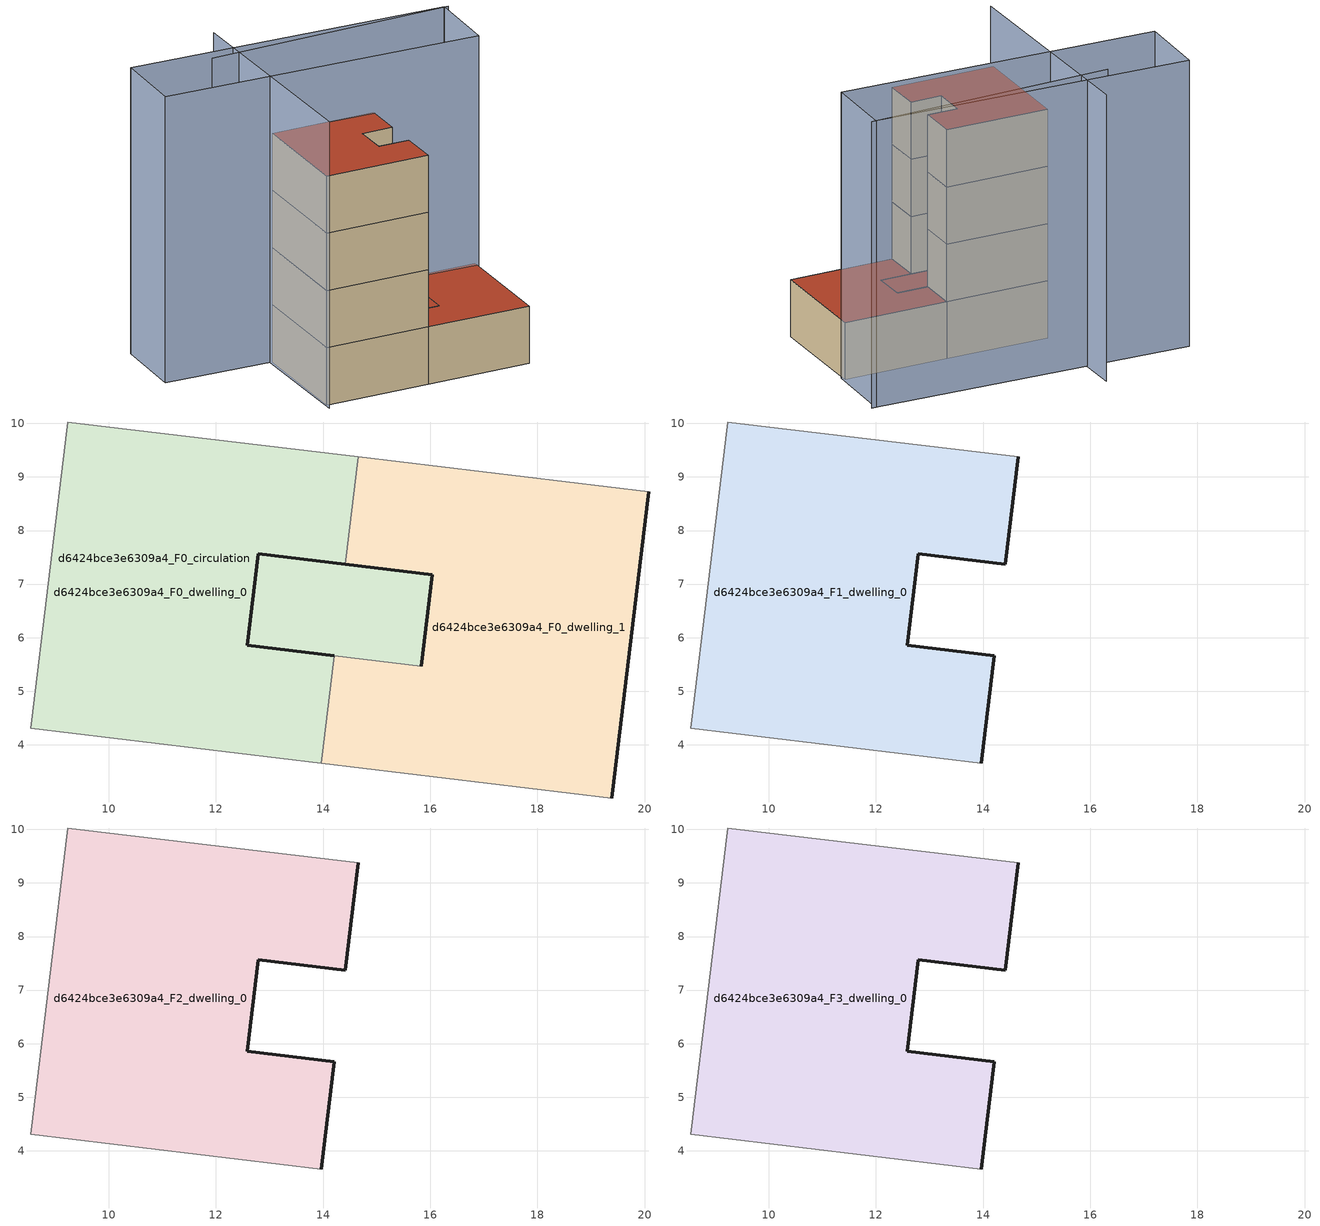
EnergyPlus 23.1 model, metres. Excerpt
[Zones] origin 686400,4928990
d6424bce3e6309a4_F0_dwelling_0
 floor ground (EU_floor_Construction): 16.04,7.18 15.84,5.46 14.21,5.66 12.58,5.86 12.62,6.19 12.79,7.57 14.42,7.37 z0; 14.66,9.37 14.42,7.37 12.79,7.57 12.62,6.19 12.58,5.86 14.21,5.66 13.97,3.66 8.55,4.31 9.23,10.02 z0
 wall outside (EU_wall_Construction): 14.21,5.66 12.58,5.86 12.79,7.57 14.42,7.37 z0:3
 wall adiabatic (EU_wall_Construction): 14.66,9.37 9.23,10.02 8.55,4.31 13.97,3.66 z0:3
 wall to d6424bce3e6309a4_F0_dwelling_1 (EU_wall_Construction): 13.97,3.66 14.21,5.66 / 14.42,7.37 14.66,9.37 z0:3
 roof outside (EU_floor_Construction): 13.97,3.66 14.21,5.66 12.58,5.86 12.62,6.19 12.79,7.57 14.42,7.37 14.66,9.37 9.23,10.02 8.55,4.31 z3; 15.84,5.46 16.04,7.18 14.42,7.37 12.79,7.57 12.62,6.19 12.58,5.86 14.21,5.66 z3
d6424bce3e6309a4_F0_dwelling_1
 floor ground (EU_floor_Construction): 20.08,8.72 19.39,3.01 13.97,3.66 14.21,5.66 15.84,5.46 16.04,7.18 14.42,7.37 14.66,9.37 z0
 wall outside (EU_wall_Construction): 14.42,7.37 16.04,7.18 15.84,5.46 / 19.39,3.01 20.08,8.72 z0:3
 wall adiabatic (EU_wall_Construction): 20.08,8.72 14.66,9.37 / 13.97,3.66 19.39,3.01 z0:3
 wall to d6424bce3e6309a4_F0_circulation (EU_wall_Construction): 15.84,5.46 14.21,5.66 z0:3
 roof outside (EU_roof_Construction): 19.39,3.01 20.08,8.72 14.66,9.37 14.42,7.37 16.04,7.18 15.84,5.46 14.21,5.66 13.97,3.66 z3
d6424bce3e6309a4_F0_circulation
 floor ground (EU_floor_Construction): 16.04,7.18 15.84,5.46 14.21,5.66 12.58,5.86 12.62,6.19 12.79,7.57 14.42,7.37 z0; 14.66,9.37 14.42,7.37 12.79,7.57 12.62,6.19 12.58,5.86 14.21,5.66 13.97,3.66 8.55,4.31 9.23,10.02 z0
 wall outside (EU_wall_Construction): 15.84,5.46 16.04,7.18 12.79,7.57 12.58,5.86 14.21,5.66 z0:3
 roof outside (EU_roof_Construction): 13.97,3.66 14.21,5.66 12.58,5.86 12.62,6.19 12.79,7.57 14.42,7.37 14.66,9.37 9.23,10.02 8.55,4.31 z3; 15.84,5.46 16.04,7.18 14.42,7.37 12.79,7.57 12.62,6.19 12.58,5.86 14.21,5.66 z3
d6424bce3e6309a4_F1_dwelling_0
 floor outside (EU_floor_Construction): 14.66,9.37 14.42,7.37 12.79,7.57 12.58,5.86 14.21,5.66 13.97,3.66 8.55,4.31 9.23,10.02 z3
 wall outside (EU_wall_Construction): 13.97,3.66 14.21,5.66 12.58,5.86 12.79,7.57 14.42,7.37 14.66,9.37 z3:6
 wall adiabatic (EU_wall_Construction): 14.66,9.37 9.23,10.02 8.55,4.31 13.97,3.66 z3:6
d6424bce3e6309a4_F2_dwelling_0
 floor to d6424bce3e6309a4_F1_dwelling_0 (EU_floor_Construction): 14.66,9.37 14.42,7.37 12.79,7.57 12.58,5.86 14.21,5.66 13.97,3.66 8.55,4.31 9.23,10.02 z6
 wall outside (EU_wall_Construction): 13.97,3.66 14.21,5.66 12.58,5.86 12.79,7.57 14.42,7.37 14.66,9.37 z6:9
 wall adiabatic (EU_wall_Construction): 14.66,9.37 9.23,10.02 8.55,4.31 13.97,3.66 z6:9
d6424bce3e6309a4_F3_dwelling_0
 floor to d6424bce3e6309a4_F2_dwelling_0 (EU_floor_Construction): 14.66,9.37 14.42,7.37 12.79,7.57 12.58,5.86 14.21,5.66 13.97,3.66 8.55,4.31 9.23,10.02 z9
 wall outside (EU_wall_Construction): 13.97,3.66 14.21,5.66 12.58,5.86 12.79,7.57 14.42,7.37 14.66,9.37 z9:12
 wall adiabatic (EU_wall_Construction): 14.66,9.37 9.23,10.02 8.55,4.31 13.97,3.66 z9:12
 roof outside (EU_roof_Construction): 13.97,3.66 14.21,5.66 12.58,5.86 12.79,7.57 14.42,7.37 14.66,9.37 9.23,10.02 8.55,4.31 z12
shading: 9.78,15.85 8.45,3.97 / 20.92,12.2 8.04,13.37 / 4.17,14.64 20.7,12.21 / 20.7,12.21 20.15,8.44 / 20.15,8.44 3.61,10.87 / 3.61,10.87 4.17,14.64 z0:15
[Building]
EU S2 Campaign: North Axis=0; Terrain=City; Solar Distribution=FullExterior
[Site:Location]
Bologna: Latitude=44.5; Longitude=11.25; Time Zone=1; Elevation=37
[SizingPeriod:WeatherFileDays]
AnnualSizingPeriod: Begin Month=1; Begin Day of Month=1; End Month=12; End Day of Month=31; Day of Week for Start Day=Monday; Use Weather File Daylight Saving Period=No; Use Weather File Rain and Snow Indicators=No
[MATERIAL]
EU_InternalMass_Material: Roughness=MediumRough; Thickness=0.1; Conductivity=1; Density=1800; Specific Heat=900; Thermal Absorptance=0.9; Solar Absorptance=0.7; Visible Absorptance=0.7
[MATERIAL:NOMASS] Roughness=MediumRough; Thermal Absorptance=0.9; Solar Absorptance=0.7; Visible Absorptance=0.7
Name | Thermal Resistance
EU_wall_NoMass | 0.937881
EU_roof_NoMass | 0.548572
EU_floor_NoMass | 0.71348
[CONSTRUCTION]
EU_wall_Construction: EU_wall_NoMass
EU_roof_Construction: EU_roof_NoMass
EU_floor_Construction: EU_floor_NoMass
EU_InternalMass_Construction: EU_InternalMass_Material
[ZONE] Type=1; Multiplier=1; Ceiling Height=autocalculate; Floor Area=autocalculate; Part of Total Floor Area=Yes
Name | Volume
d6424bce3e6309a4_F0_dwelling_0; d6424bce3e6309a4_F0_circulation | 102.745
d6424bce3e6309a4_F1_dwelling_0 | 85.7776
d6424bce3e6309a4_F2_dwelling_0; d6424bce3e6309a4_F3_dwelling_0; d6424bce3e6309a4_F0_dwelling_1 | 85.7783
[INTERNALMASS] Construction=EU_InternalMass_Construction
Name | Zone or ZoneList | Surface Area
d6424bce3e6309a4_F0_dwelling_0_EU_InternalMass | d6424bce3e6309a4_F0_dwelling_0 | 28.5929
d6424bce3e6309a4_F0_dwelling_1_EU_InternalMass | d6424bce3e6309a4_F0_dwelling_1 | 28.5929
d6424bce3e6309a4_F1_dwelling_0_EU_InternalMass | d6424bce3e6309a4_F1_dwelling_0 | 62.8415
d6424bce3e6309a4_F2_dwelling_0_EU_InternalMass | d6424bce3e6309a4_F2_dwelling_0 | 62.8415
d6424bce3e6309a4_F3_dwelling_0_EU_InternalMass | d6424bce3e6309a4_F3_dwelling_0 | 62.8415
[OTHEREQUIPMENT] Fuel Type=Electricity; Design Level Calculation Method=Watts/Area; Power per Zone Floor Area=1; Fraction Latent=0; Fraction Radiant=0; Fraction Lost=0; Carbon Dioxide Generation Rate=0; EndUse Subcategory=EU_Step8_InternalGains
Name | Zone or ZoneList or Space or SpaceList | Schedule
EU_Step8_InternalGain_d6424bce3e6309a4_F0_dwelling_0_f000 | d6424bce3e6309a4_F0_dwelling_0 | EU_Step8_GainSchedule_d6424bce3e6309a4_F0_dwelling_0_f000
EU_Step8_InternalGain_d6424bce3e6309a4_F0_dwelling_1_f000 | d6424bce3e6309a4_F0_dwelling_1 | EU_Step8_GainSchedule_d6424bce3e6309a4_F0_dwelling_1_f000
EU_Step8_InternalGain_d6424bce3e6309a4_F1_dwelling_0_f000 | d6424bce3e6309a4_F1_dwelling_0 | EU_Step8_GainSchedule_d6424bce3e6309a4_F1_dwelling_0_f000
EU_Step8_InternalGain_d6424bce3e6309a4_F2_dwelling_0_f000 | d6424bce3e6309a4_F2_dwelling_0 | EU_Step8_GainSchedule_d6424bce3e6309a4_F2_dwelling_0_f000
EU_Step8_InternalGain_d6424bce3e6309a4_F3_dwelling_0_f000 | d6424bce3e6309a4_F3_dwelling_0 | EU_Step8_GainSchedule_d6424bce3e6309a4_F3_dwelling_0_f000
[ZONEINFILTRATION:DESIGNFLOWRATE]
EU_Circulation_Infiltration_d6424bce3e6309a4_F0_circulation: Zone or ZoneList or Space or SpaceList=d6424bce3e6309a4_F0_circulation; Schedule=EU_AlwaysOn; Design Flow Rate Calculation Method=Flow/Area; Flow Rate per Floor Area=0.0005; Constant Term Coefficient=1; Temperature Term Coefficient=0; Velocity Term Coefficient=0; Velocity Squared Term Coefficient=0
[ZONEVENTILATION:DESIGNFLOWRATE] Schedule=EU_AlwaysOn; Design Flow Rate Calculation Method=AirChanges/Hour; Air Changes per Hour=0.687892; Ventilation Type=Natural; Fan Pressure Rise=0; Fan Total Efficiency=1; Constant Term Coefficient=1; Temperature Term Coefficient=0; Velocity Term Coefficient=0; Velocity Squared Term Coefficient=0; Minimum Indoor Temperature=-100; Maximum Indoor Temperature=100; Delta Temperature=-100; Minimum Outdoor Temperature=-100; Maximum Outdoor Temperature=100; Maximum Wind Speed=40
Name | Zone or ZoneList or Space or SpaceList
EU_ConstantAir_d6424bce3e6309a4_F0_dwelling_0 | d6424bce3e6309a4_F0_dwelling_0
EU_ConstantAir_d6424bce3e6309a4_F0_dwelling_1 | d6424bce3e6309a4_F0_dwelling_1
EU_ConstantAir_d6424bce3e6309a4_F1_dwelling_0 | d6424bce3e6309a4_F1_dwelling_0
EU_ConstantAir_d6424bce3e6309a4_F2_dwelling_0 | d6424bce3e6309a4_F2_dwelling_0
EU_ConstantAir_d6424bce3e6309a4_F3_dwelling_0 | d6424bce3e6309a4_F3_dwelling_0
[HVACTEMPLATE:THERMOSTAT] Constant Heating Setpoint=20; Constant Cooling Setpoint=50
EU_HeatOnly_d6424bce3e6309a4_F0_dwelling_0; EU_HeatOnly_d6424bce3e6309a4_F0_dwelling_1; EU_HeatOnly_d6424bce3e6309a4_F1_dwelling_0; EU_HeatOnly_d6424bce3e6309a4_F2_dwelling_0; EU_HeatOnly_d6424bce3e6309a4_F3_dwelling_0
[HVACTEMPLATE:ZONE:IDEALLOADSAIRSYSTEM] System Availability Schedule=EU_AlwaysOn; Maximum Heating Supply Air Temperature=50; Minimum Cooling Supply Air Temperature=13; Maximum Heating Supply Air Humidity Ratio=0.0156; Minimum Cooling Supply Air Humidity Ratio=0.0077; Heating Limit=NoLimit; Cooling Limit=NoLimit; Heating Availability Schedule=EU_AlwaysOn; Cooling Availability Schedule=EU_CoolingOff; Dehumidification Control Type=ConstantSensibleHeatRatio; Cooling Sensible Heat Ratio=0.7; Dehumidification Setpoint=60; Humidification Control Type=None; Humidification Setpoint=30; Outdoor Air Method=None; Outdoor Air Flow Rate per Person=0.00944; Outdoor Air Flow Rate per Zone Floor Area=0; Outdoor Air Flow Rate per Zone=0; Demand Controlled Ventilation Type=None; Outdoor Air Economizer Type=NoEconomizer; Heat Recovery Type=None; Sensible Heat Recovery Effectiveness=0.7; Latent Heat Recovery Effectiveness=0.65
Name | Template Thermostat
d6424bce3e6309a4_F0_dwelling_0 | EU_HeatOnly_d6424bce3e6309a4_F0_dwelling_0
d6424bce3e6309a4_F0_dwelling_1 | EU_HeatOnly_d6424bce3e6309a4_F0_dwelling_1
d6424bce3e6309a4_F1_dwelling_0 | EU_HeatOnly_d6424bce3e6309a4_F1_dwelling_0
d6424bce3e6309a4_F2_dwelling_0 | EU_HeatOnly_d6424bce3e6309a4_F2_dwelling_0
d6424bce3e6309a4_F3_dwelling_0 | EU_HeatOnly_d6424bce3e6309a4_F3_dwelling_0
[SIZING:ZONE] Zone Cooling Design Supply Air Temperature Input Method=SupplyAirTemperature; Zone Cooling Design Supply Air Temperature=13; Zone Heating Design Supply Air Temperature Input Method=SupplyAirTemperature; Zone Heating Design Supply Air Temperature=50; Zone Cooling Design Supply Air Humidity Ratio=0.008; Zone Heating Design Supply Air Humidity Ratio=0.008; Cooling Design Air Flow Method=DesignDay; Cooling Design Air Flow Rate=0; Cooling Minimum Air Flow per Zone Floor Area=0.000762; Cooling Minimum Air Flow=0; Cooling Minimum Air Flow Fraction=0.2; Heating Design Air Flow Method=DesignDay; Heating Design Air Flow Rate=0; Heating Maximum Air Flow per Zone Floor Area=0.002032; Heating Maximum Air Flow=0.141576; Heating Maximum Air Flow Fraction=0.3; Account for Dedicated Outdoor Air System=No; Dedicated Outdoor Air System Control Strategy=NeutralSupplyAir; Dedicated Outdoor Air Low Setpoint Temperature for Design=autosize; Dedicated Outdoor Air High Setpoint Temperature for Design=autosize; Zone Load Sizing Method=Sensible Load Only No Latent Load; Zone Latent Cooling Design Supply Air Humidity Ratio Input Method=HumidityRatioDifference; Zone Cooling Design Supply Air Humidity Ratio Difference=0.005; Zone Latent Heating Design Supply Air Humidity Ratio Input Method=HumidityRatioDifference; Zone Humidification Design Supply Air Humidity Ratio Difference=0.005
d6424bce3e6309a4_F0_dwelling_0; d6424bce3e6309a4_F0_dwelling_1; d6424bce3e6309a4_F1_dwelling_0; d6424bce3e6309a4_F2_dwelling_0; d6424bce3e6309a4_F3_dwelling_0
[SCHEDULE:CONSTANT]
Name | Hourly Value
EU_AlwaysOn | 1
EU_CoolingOff | 0
[SCHEDULE:FILE] Column Number=1; Rows to Skip at Top=0; Number of Hours of Data=8760; Column Separator=Comma; Interpolate to Timestep=No; Minutes per Item=60; Adjust Schedule for Daylight Savings=Yes
Name | File
EU_Step8_GainSchedule_d6424bce3e6309a4_F0_dwelling_0_f000 | ../../schedules/d6424bce3e6309a4/d6424bce3e6309a4_F0_dwelling_0_f000_gain.csv
EU_Step8_GainSchedule_d6424bce3e6309a4_F0_dwelling_1_f000 | ../../schedules/d6424bce3e6309a4/d6424bce3e6309a4_F0_dwelling_1_f000_gain.csv
EU_Step8_GainSchedule_d6424bce3e6309a4_F1_dwelling_0_f000 | ../../schedules/d6424bce3e6309a4/d6424bce3e6309a4_F1_dwelling_0_f000_gain.csv
EU_Step8_GainSchedule_d6424bce3e6309a4_F2_dwelling_0_f000 | ../../schedules/d6424bce3e6309a4/d6424bce3e6309a4_F2_dwelling_0_f000_gain.csv
EU_Step8_GainSchedule_d6424bce3e6309a4_F3_dwelling_0_f000 | ../../schedules/d6424bce3e6309a4/d6424bce3e6309a4_F3_dwelling_0_f000_gain.csv
